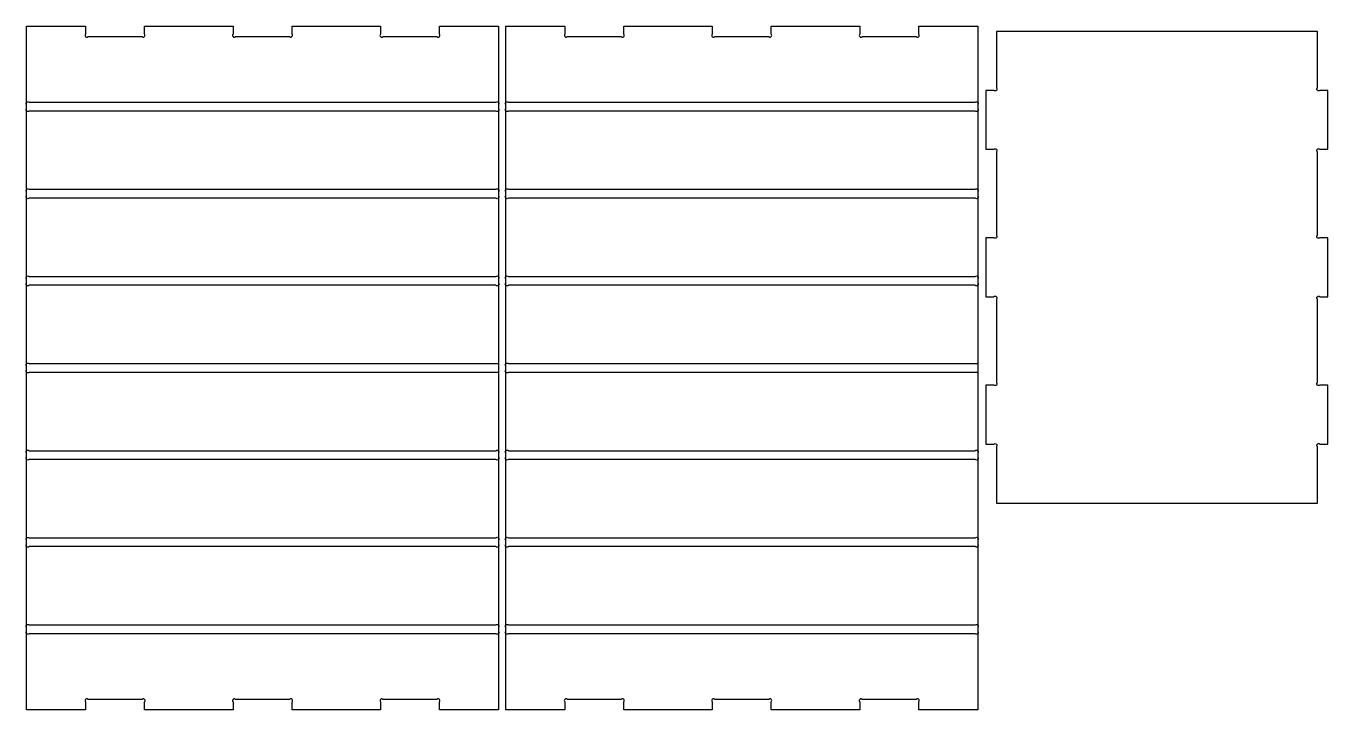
# Model space of a CAD drawing. Extents: x 21 to 2229, y 19 to 1179.
import ezdxf

# ---------------------------------------------------------------- set-up
doc = ezdxf.new("R2010")
doc.units = 0
doc.layers.add('LAYER0', color=18, linetype='CONTINUOUS')

msp = doc.modelspace()

# ---------------------------------------------------------------- linework, layer by layer
at = {"layer": 'LAYER0'}
for points in [[(22.4, 19.1), (22.4, 37.1), (22.4, 148.3), (22.4, 163.3), (22.4, 296.1), (22.4, 311.1), (22.4, 443.8), (22.4, 458.8), (22.4, 591.6), (22.4, 606.6), (22.4, 739.3), (22.4, 754.3), (22.4, 887.1), (22.4, 902.1), (22.4, 1034.8), (22.4, 1049.8), (22.4, 1161.1), (22.4, 1179.1), (122.4, 1179.1), (122.4, 1165.3, 1), (126.6, 1161.1), (218.1, 1161.1, 1), (222.4, 1165.3), (222.4, 1179.1), (372.4, 1179.1), (372.4, 1165.3, 1), (376.6, 1161.1), (468.1, 1161.1, 1), (472.4, 1165.3), (472.4, 1179.1), (622.4, 1179.1), (622.4, 1165.3, 1), (626.6, 1161.1), (718.1, 1161.1, 1), (722.4, 1165.3), (722.4, 1179.1), (822.4, 1179.1), (822.4, 1161.1), (822.4, 1049.8), (822.4, 1034.8), (822.4, 902.1), (822.4, 887.1), (822.4, 754.3), (822.4, 739.3), (822.4, 606.6), (822.4, 591.6), (822.4, 458.8), (822.4, 443.8), (822.4, 311.1), (822.4, 296.1), (822.4, 163.3), (822.4, 148.3), (822.4, 37.1), (822.4, 19.1), (722.4, 19.1), (722.4, 32.8, 1), (718.1, 37.1), (626.6, 37.1, 1), (622.4, 32.8), (622.4, 19.1), (472.4, 19.1), (472.4, 32.8, 1), (468.1, 37.1), (376.6, 37.1, 1), (372.4, 32.8), (372.4, 19.1), (222.4, 19.1), (222.4, 32.8, 1), (218.1, 37.1), (126.6, 37.1, 1), (122.4, 32.8), (122.4, 19.1)], [(834.8, 19.1), (834.8, 37.1), (834.8, 148.3), (834.8, 163.3), (834.8, 296.1), (834.8, 311.1), (834.8, 443.8), (834.8, 458.8), (834.8, 591.6), (834.8, 606.6), (834.8, 739.3), (834.8, 754.3), (834.8, 887.1), (834.8, 902.1), (834.8, 1034.8), (834.8, 1049.8), (834.8, 1161.1), (834.8, 1179.1), (934.8, 1179.1), (934.8, 1165.3, 1), (939.1, 1161.1), (1030.6, 1161.1, 1), (1034.8, 1165.3), (1034.8, 1179.1), (1184.8, 1179.1), (1184.8, 1165.3, 1), (1189.1, 1161.1), (1280.6, 1161.1, 1), (1284.8, 1165.3), (1284.8, 1179.1), (1434.8, 1179.1), (1434.8, 1165.3, 1), (1439.1, 1161.1), (1530.6, 1161.1, 1), (1534.8, 1165.3), (1534.8, 1179.1), (1634.8, 1179.1), (1634.8, 1161.1), (1634.8, 1049.8), (1634.8, 1034.8), (1634.8, 902.1), (1634.8, 887.1), (1634.8, 754.3), (1634.8, 739.3), (1634.8, 606.6), (1634.8, 591.6), (1634.8, 458.8), (1634.8, 443.8), (1634.8, 311.1), (1634.8, 296.1), (1634.8, 163.3), (1634.8, 148.3), (1634.8, 37.1), (1634.8, 19.1), (1534.8, 19.1), (1534.8, 32.8, 1), (1530.6, 37.1), (1439.1, 37.1, 1), (1434.8, 32.8), (1434.8, 19.1), (1284.8, 19.1), (1284.8, 32.8, 1), (1280.6, 37.1), (1189.1, 37.1, 1), (1184.8, 32.8), (1184.8, 19.1), (1034.8, 19.1), (1034.8, 32.8, 1), (1030.6, 37.1), (939.1, 37.1, 1), (934.8, 32.8), (934.8, 19.1)], [(2228.6, 1070), (2214.8, 1070, -1), (2210.6, 1074.3), (2210.6, 1170), (1666.6, 1170), (1666.6, 1074.3, -1), (1662.3, 1070), (1648.6, 1070), (1648.6, 970), (1662.3, 970, -1), (1666.6, 965.8), (1666.6, 824.3, -1), (1662.3, 820), (1648.6, 820), (1648.6, 720), (1662.3, 720, -1), (1666.6, 715.8), (1666.6, 574.3, -1), (1662.3, 570), (1648.6, 570), (1648.6, 470), (1662.3, 470, -1), (1666.6, 465.8), (1666.6, 370), (2210.6, 370), (2210.6, 465.8, -1), (2214.8, 470), (2228.6, 470), (2228.6, 570), (2214.8, 570, -1), (2210.6, 574.3), (2210.6, 715.8, -1), (2214.8, 720), (2228.6, 720), (2228.6, 820), (2214.8, 820, -1), (2210.6, 824.3), (2210.6, 965.8, -1), (2214.8, 970), (2228.6, 970)], [(26.6, 1049.8), (818.1, 1049.8, -1), (822.4, 1045.6), (822.4, 1039.1, -1), (818.1, 1034.8), (26.6, 1034.8, -1), (22.4, 1039.1), (22.4, 1045.6, -1)], [(839.1, 1049.8), (1630.6, 1049.8, -1), (1634.8, 1045.6), (1634.8, 1039.1, -1), (1630.6, 1034.8), (839.1, 1034.8, -1), (834.8, 1039.1), (834.8, 1045.6, -1)], [(818.1, 887.1), (26.6, 887.1, -1), (22.4, 891.3), (22.4, 897.8, -1), (26.6, 902.1), (818.1, 902.1, -1), (822.4, 897.8), (822.4, 891.3, -1)], [(1630.6, 887.1), (839.1, 887.1, -1), (834.8, 891.3), (834.8, 897.8, -1), (839.1, 902.1), (1630.6, 902.1, -1), (1634.8, 897.8), (1634.8, 891.3, -1)], [(26.6, 754.3), (818.1, 754.3, -1), (822.4, 750.1), (822.4, 743.6, -1), (818.1, 739.3), (26.6, 739.3, -1), (22.4, 743.6), (22.4, 750.1, -1)], [(839.1, 754.3), (1630.6, 754.3, -1), (1634.8, 750.1), (1634.8, 743.6, -1), (1630.6, 739.3), (839.1, 739.3, -1), (834.8, 743.6), (834.8, 750.1, -1)], [(822.4, 591.6), (26.6, 591.6, -1), (22.4, 595.8), (22.4, 602.3, -1), (26.6, 606.6), (822.4, 606.6)], [(1634.8, 591.6), (839.1, 591.6, -1), (834.8, 595.8), (834.8, 602.3, -1), (839.1, 606.6), (1634.8, 606.6)], [(818.1, 443.8), (26.6, 443.8, -1), (22.4, 448.1), (22.4, 454.6, -1), (26.6, 458.8), (818.1, 458.8, -1), (822.4, 454.6), (822.4, 448.1, -1)], [(1630.6, 443.8), (839.1, 443.8, -1), (834.8, 448.1), (834.8, 454.6, -1), (839.1, 458.8), (1630.6, 458.8, -1), (1634.8, 454.6), (1634.8, 448.1, -1)], [(818.1, 296.1), (26.6, 296.1, -1), (22.4, 300.3), (22.4, 306.8, -1), (26.6, 311.1), (818.1, 311.1, -1), (822.4, 306.8), (822.4, 300.3, -1)], [(1630.6, 296.1), (839.1, 296.1, -1), (834.8, 300.3), (834.8, 306.8, -1), (839.1, 311.1), (1630.6, 311.1, -1), (1634.8, 306.8), (1634.8, 300.3, -1)], [(26.6, 163.3), (818.1, 163.3, -1), (822.4, 159.1), (822.4, 152.6, -1), (818.1, 148.3), (26.6, 148.3, -1), (22.4, 152.6), (22.4, 159.1, -1)], [(839.1, 163.3), (1630.6, 163.3, -1), (1634.8, 159.1), (1634.8, 152.6, -1), (1630.6, 148.3), (839.1, 148.3, -1), (834.8, 152.6), (834.8, 159.1, -1)]]:
    msp.add_lwpolyline(points, format="xyb", close=True, dxfattribs=at)

doc.saveas('drawing.dxf')
